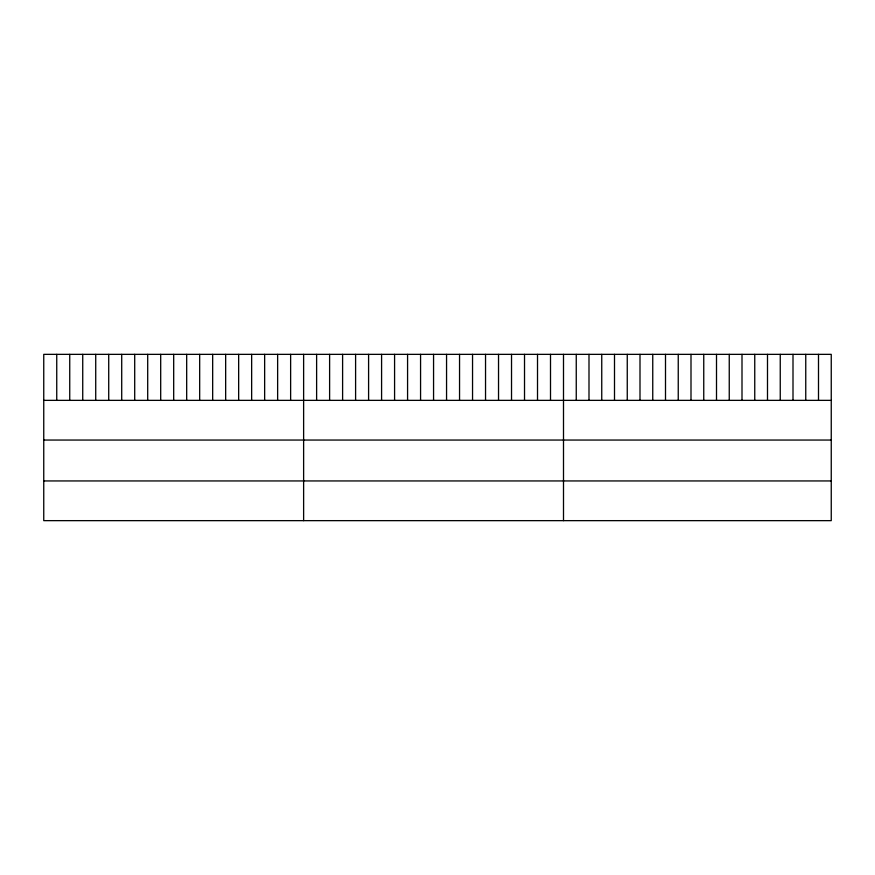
<?xml version="1.0" encoding="UTF-8"?>
<svg xmlns="http://www.w3.org/2000/svg" width="875" height="875" viewBox="0 0 875 875"><rect width="100%" height="100%" fill="white"/><g stroke="black" fill="none" stroke-linecap="round" stroke-linejoin="round"><path stroke-width="1.31" d="M831.25 400.356L831.25 520.647L43.75 520.647L43.75 354.353L831.25 354.353L831.25 400.356L43.75 400.356M43.75 440.048L831.25 440.048M43.75 480.944L831.25 480.944M818.497 354.353L818.497 400.356M805.755 354.353L805.755 400.356M793.002 354.353L793.002 400.356M780.248 354.353L780.248 400.356M767.495 354.353L767.495 400.356M754.753 354.353L754.753 400.356M742 354.353L742 400.356M729.247 354.353L729.247 400.356M716.505 354.353L716.505 400.356M703.752 354.353L703.752 400.356M690.998 354.353L690.998 400.356M678.245 354.353L678.245 400.356M665.503 354.353L665.503 400.356M652.75 354.353L652.75 400.356M639.997 354.353L639.997 400.356M627.255 354.353L627.255 400.356M614.502 354.353L614.502 400.356M601.748 354.353L601.748 400.356M588.995 354.353L588.995 400.356M576.253 354.353L576.253 400.356M563.5 354.353L563.5 520.647M550.506 354.353L550.506 400.356M537.513 354.353L537.513 400.356M524.519 354.353L524.519 400.356M511.525 354.353L511.525 400.356M498.531 354.353L498.531 400.356M485.538 354.353L485.538 400.356M472.544 354.353L472.544 400.356M459.55 354.353L459.55 400.356M446.556 354.353L446.556 400.356M433.562 354.353L433.562 400.356M420.569 354.353L420.569 400.356M407.575 354.353L407.575 400.356M394.581 354.353L394.581 400.356M381.587 354.353L381.587 400.356M368.594 354.353L368.594 400.356M355.6 354.353L355.6 400.356M342.606 354.353L342.606 400.356M329.613 354.353L329.613 400.356M316.619 354.353L316.619 400.356M303.625 354.353L303.625 520.647M290.631 354.353L290.631 400.356M277.637 354.353L277.637 400.356M264.644 354.353L264.644 400.356M251.65 354.353L251.65 400.356M238.656 354.353L238.656 400.356M225.662 354.353L225.662 400.356M212.669 354.353L212.669 400.356M199.675 354.353L199.675 400.356M186.681 354.353L186.681 400.356M173.688 354.353L173.688 400.356M160.694 354.353L160.694 400.356M147.7 354.353L147.7 400.356M134.706 354.353L134.706 400.356M121.713 354.353L121.713 400.356M108.719 354.353L108.719 400.356M95.725 354.353L95.725 400.356M82.731 354.353L82.731 400.356M69.737 354.353L69.737 400.356M56.744 354.353L56.744 400.356"/></g></svg>
